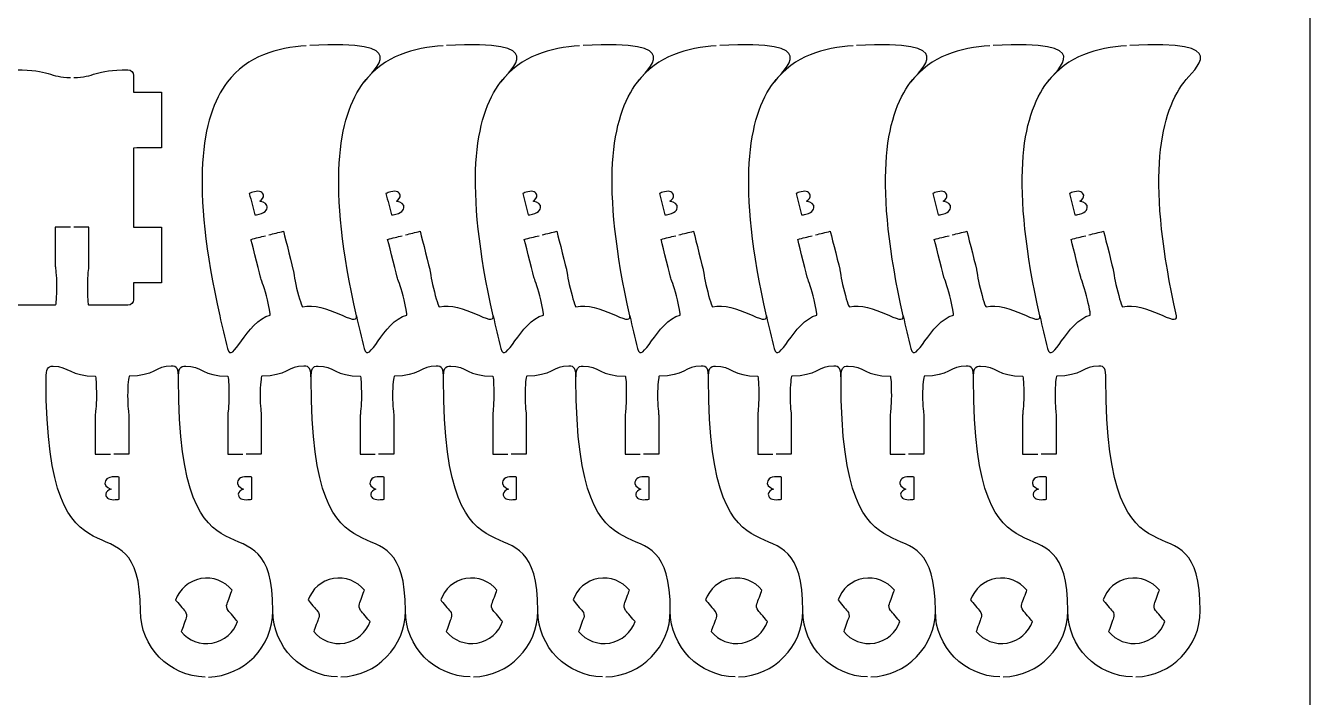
# Model space of a CAD drawing. Extents: x 0 to 300, y 0 to 300.
# Drawn here: x 184.9 to 300, y 71.5 to 131.7 of the extents above; entities that cross this region are included whole.
import ezdxf

# ---------------------------------------------------------------- set-up
doc = ezdxf.new("R2010")
doc.units = 0
doc.header["$MEASUREMENT"] = 0
doc.layers.add('DEFAULT', color=7, linetype='CONTINUOUS')

msp = doc.modelspace()

# ---------------------------------------------------------------- linework, layer by layer
at = {"layer": 'DEFAULT', "color": 1}
msp.add_lwpolyline([(300, 5.25), (300, 294.95)], dxfattribs=at)
for points, knots in [([(206.71, 112.97), (207.14, 113.08), (207.58, 113.19), (208.02, 113.3), (208.02, 113.3), (208.66, 110.76), (208.87, 109.91), (208.92, 109.74), (208.97, 109.12), (209.2, 108.19), (209.44, 107.26), (209.67, 106.52), (209.73, 106.52), (211.77, 107.04), (214.73, 104.57), (214.55, 105.7), (211.93, 117.45), (212.85, 123.53), (215.23, 126.66), (216.12, 127.91), (219.85, 130.51), (210.37, 129.94)], [0, 0, 0, 0, 3.83014, 3.83014, 3.83014, 4.83014, 4.83014, 4.83014, 5.83014, 5.83014, 5.83014, 6.83014, 6.83014, 6.83014, 7.83014, 7.83014, 7.83014, 8.83014, 8.83014, 8.83014, 9.83014, 9.83014, 9.83014, 9.83014]), ([(218.95, 112.97), (219.39, 113.08), (219.82, 113.19), (220.26, 113.3), (220.26, 113.3), (220.91, 110.76), (221.12, 109.91), (221.16, 109.74), (221.21, 109.12), (221.45, 108.19), (221.68, 107.26), (221.92, 106.52), (221.98, 106.52), (224.01, 107.04), (226.97, 104.57), (226.8, 105.7), (224.18, 117.45), (225.1, 123.53), (227.47, 126.66), (228.36, 127.91), (232.1, 130.51), (222.61, 129.94)], [0, 0, 0, 0, 3.83014, 3.83014, 3.83014, 4.83014, 4.83014, 4.83014, 5.83014, 5.83014, 5.83014, 6.83014, 6.83014, 6.83014, 7.83014, 7.83014, 7.83014, 8.83014, 8.83014, 8.83014, 9.83014, 9.83014, 9.83014, 9.83014]), ([(231.19, 112.97), (231.63, 113.08), (232.07, 113.19), (232.5, 113.3), (232.5, 113.3), (233.15, 110.76), (233.36, 109.91), (233.4, 109.74), (233.45, 109.12), (233.69, 108.19), (233.93, 107.26), (234.16, 106.52), (234.22, 106.52), (236.26, 107.04), (239.21, 104.57), (239.04, 105.7), (236.42, 117.45), (237.34, 123.53), (239.72, 126.66), (240.61, 127.91), (244.34, 130.51), (234.85, 129.94)], [0, 0, 0, 0, 3.83014, 3.83014, 3.83014, 4.83014, 4.83014, 4.83014, 5.83014, 5.83014, 5.83014, 6.83014, 6.83014, 6.83014, 7.83014, 7.83014, 7.83014, 8.83014, 8.83014, 8.83014, 9.83014, 9.83014, 9.83014, 9.83014]), ([(243.44, 112.97), (243.88, 113.08), (244.31, 113.19), (244.75, 113.3), (244.75, 113.3), (245.39, 110.76), (245.6, 109.91), (245.65, 109.74), (245.7, 109.12), (245.93, 108.19), (246.17, 107.26), (246.4, 106.52), (246.46, 106.52), (248.5, 107.04), (251.46, 104.57), (251.28, 105.7), (248.66, 117.45), (249.58, 123.53), (251.96, 126.66), (252.85, 127.91), (256.58, 130.51), (247.1, 129.94)], [0, 0, 0, 0, 3.83014, 3.83014, 3.83014, 4.83014, 4.83014, 4.83014, 5.83014, 5.83014, 5.83014, 6.83014, 6.83014, 6.83014, 7.83014, 7.83014, 7.83014, 8.83014, 8.83014, 8.83014, 9.83014, 9.83014, 9.83014, 9.83014]), ([(255.68, 112.97), (256.12, 113.08), (256.56, 113.19), (256.99, 113.3), (256.99, 113.3), (257.64, 110.76), (257.85, 109.91), (257.89, 109.74), (257.94, 109.12), (258.18, 108.19), (258.41, 107.26), (258.65, 106.52), (258.71, 106.52), (260.74, 107.04), (263.7, 104.57), (263.53, 105.7), (260.91, 117.45), (261.83, 123.53), (264.2, 126.66), (265.09, 127.91), (268.83, 130.51), (259.34, 129.94)], [0, 0, 0, 0, 3.83014, 3.83014, 3.83014, 4.83014, 4.83014, 4.83014, 5.83014, 5.83014, 5.83014, 6.83014, 6.83014, 6.83014, 7.83014, 7.83014, 7.83014, 8.83014, 8.83014, 8.83014, 9.83014, 9.83014, 9.83014, 9.83014]), ([(267.93, 112.97), (268.36, 113.08), (268.8, 113.19), (269.24, 113.3), (269.24, 113.3), (269.88, 110.76), (270.09, 109.91), (270.13, 109.74), (270.19, 109.12), (270.42, 108.19), (270.66, 107.26), (270.89, 106.52), (270.95, 106.52), (272.99, 107.04), (275.94, 104.57), (275.77, 105.7), (273.15, 117.45), (274.07, 123.53), (276.45, 126.66), (277.34, 127.91), (281.07, 130.51), (271.58, 129.94)], [0, 0, 0, 0, 3.83014, 3.83014, 3.83014, 4.83014, 4.83014, 4.83014, 5.83014, 5.83014, 5.83014, 6.83014, 6.83014, 6.83014, 7.83014, 7.83014, 7.83014, 8.83014, 8.83014, 8.83014, 9.83014, 9.83014, 9.83014, 9.83014]), ([(280.17, 112.97), (280.61, 113.08), (281.04, 113.19), (281.48, 113.3), (281.48, 113.3), (282.12, 110.76), (282.33, 109.91), (282.38, 109.74), (282.43, 109.12), (282.66, 108.19), (282.9, 107.26), (283.13, 106.52), (283.19, 106.52), (285.23, 107.04), (288.19, 104.57), (288.01, 105.7), (285.4, 117.45), (286.32, 123.53), (288.69, 126.66), (289.58, 127.91), (293.32, 130.51), (283.83, 129.94)], [0, 0, 0, 0, 3.83014, 3.83014, 3.83014, 4.83014, 4.83014, 4.83014, 5.83014, 5.83014, 5.83014, 6.83014, 6.83014, 6.83014, 7.83014, 7.83014, 7.83014, 8.83014, 8.83014, 8.83014, 9.83014, 9.83014, 9.83014, 9.83014]), ([(210.06, 129.92), (207.47, 129.74), (204.8, 129.06), (202.98, 126.66), (200.6, 123.53), (199.69, 117.45), (202.31, 105.7), (202.52, 104.76), (202.75, 103.79), (203, 102.78), (203.41, 101.17), (204.68, 105.24), (206.82, 105.78), (206.87, 105.79), (206.73, 106.57), (206.49, 107.5), (206.25, 108.44), (206.01, 109), (205.96, 109.17), (205.75, 110.02), (205.11, 112.57), (205.11, 112.57), (205.54, 112.68), (205.98, 112.79), (206.42, 112.9)], [0, 0, 0, 0, 1, 1, 1, 2, 2, 2, 3, 3, 3, 4, 4, 4, 5, 5, 5, 6, 6, 6, 7, 7, 7, 10.839835, 10.839835, 10.839835, 10.839835]), ([(188.94, 113.66), (188.49, 113.66), (188.03, 113.66), (187.58, 113.66), (187.58, 112.49), (187.58, 111.33), (187.58, 110.16), (187.58, 109.99), (187.69, 109.38), (187.69, 108.41), (187.69, 107.44), (187.64, 106.66), (187.58, 106.66), (186.42, 106.66), (185.25, 106.66), (184.09, 106.66), (183.81, 106.66), (183.59, 106.88), (183.59, 107.16), (183.59, 107.66), (183.59, 108.16), (183.59, 108.66), (182.75, 108.66), (181.92, 108.66), (181.09, 108.66), (181.09, 110.33), (181.09, 111.99), (181.09, 113.66), (181.92, 113.66), (182.76, 113.66), (183.59, 113.66), (183.59, 116.03), (183.59, 118.4), (183.58, 120.77), (182.75, 120.77), (181.92, 120.77), (181.09, 120.76), (181.09, 122.43), (181.09, 124.1), (181.09, 125.77), (181.92, 125.77), (182.75, 125.77), (183.58, 125.77), (183.58, 126.27), (183.58, 126.77), (183.58, 127.27), (183.58, 127.54), (183.81, 127.77), (184.08, 127.77), (187.05, 127.77), (187.11, 127.1), (188.94, 127.07)], [0, 0, 0, 0, 3.83, 3.83, 3.83, 13.76, 13.76, 13.76, 14.76, 14.76, 14.76, 15.76, 15.76, 15.76, 25.67, 25.67, 25.67, 26.67, 26.67, 26.67, 30.92, 30.92, 30.92, 38.01, 38.01, 38.01, 52.18, 52.18, 52.18, 59.280007, 59.280007, 59.280007, 79.420017, 79.420017, 79.420017, 86.500024, 86.500024, 86.500024, 100.680024, 100.680024, 100.680024, 107.760024, 107.760024, 107.760024, 112.010024, 112.010024, 112.010024, 113.010024, 113.010024, 113.010024, 114.010024, 114.010024, 114.010024, 114.010024]), ([(189.24, 127.07), (191.06, 127.1), (191.12, 127.77), (194.08, 127.77), (194.36, 127.77), (194.58, 127.54), (194.58, 127.27), (194.58, 126.77), (194.58, 126.27), (194.58, 125.77), (195.42, 125.77), (196.25, 125.77), (197.08, 125.77), (197.08, 124.1), (197.08, 122.43), (197.08, 120.77), (196.25, 120.77), (195.41, 120.77), (194.58, 120.76), (194.58, 118.4), (194.58, 116.03), (194.59, 113.66), (195.42, 113.66), (196.25, 113.66), (197.08, 113.66), (197.08, 111.99), (197.08, 110.33), (197.08, 108.66), (196.25, 108.66), (195.42, 108.66), (194.59, 108.66), (194.59, 108.16), (194.59, 107.66), (194.59, 107.16), (194.59, 106.88), (194.36, 106.66), (194.09, 106.66), (192.92, 106.66), (191.75, 106.66), (190.59, 106.66), (190.53, 106.66), (190.48, 107.44), (190.48, 108.41), (190.48, 109.38), (190.59, 109.99), (190.59, 110.16), (190.59, 111.33), (190.59, 112.49), (190.59, 113.66), (190.14, 113.66), (189.69, 113.66), (189.24, 113.66)], [0, 0, 0, 0, 1, 1, 1, 2, 2, 2, 6.25, 6.25, 6.25, 13.34, 13.34, 13.34, 27.51, 27.51, 27.51, 34.610007, 34.610007, 34.610007, 54.750017, 54.750017, 54.750017, 61.830024, 61.830024, 61.830024, 76.010024, 76.010024, 76.010024, 83.090024, 83.090024, 83.090024, 87.340024, 87.340024, 87.340024, 88.340024, 88.340024, 88.340024, 98.260024, 98.260024, 98.260024, 99.260024, 99.260024, 99.260024, 100.260024, 100.260024, 100.260024, 110.190024, 110.190024, 110.190024, 114.020024, 114.020024, 114.020024, 114.020024]), ([(214.55, 105.7), (214.76, 104.76), (214.99, 103.79), (215.25, 102.78), (215.66, 101.17), (216.92, 105.24), (219.06, 105.78), (219.12, 105.79), (218.97, 106.57), (218.74, 107.5), (218.5, 108.44), (218.25, 109), (218.21, 109.17), (218, 110.02), (217.35, 112.57), (217.35, 112.57), (217.79, 112.68), (218.23, 112.79), (218.66, 112.9)], [0, 0, 0, 0, 1, 1, 1, 2, 2, 2, 3, 3, 3, 4, 4, 4, 5, 5, 5, 8.839835, 8.839835, 8.839835, 8.839835]), ([(226.8, 105.7), (227.01, 104.76), (227.24, 103.79), (227.49, 102.78), (227.9, 101.17), (229.17, 105.24), (231.31, 105.78), (231.36, 105.79), (231.21, 106.57), (230.98, 107.5), (230.74, 108.44), (230.5, 109), (230.45, 109.17), (230.24, 110.02), (229.59, 112.57), (229.59, 112.57), (230.03, 112.68), (230.47, 112.79), (230.91, 112.9)], [0, 0, 0, 0, 1, 1, 1, 2, 2, 2, 3, 3, 3, 4, 4, 4, 5, 5, 5, 8.839835, 8.839835, 8.839835, 8.839835]), ([(239.04, 105.7), (239.25, 104.76), (239.48, 103.79), (239.73, 102.78), (240.15, 101.17), (241.41, 105.24), (243.55, 105.78), (243.6, 105.79), (243.46, 106.57), (243.22, 107.5), (242.98, 108.44), (242.74, 109), (242.69, 109.17), (242.48, 110.02), (241.84, 112.57), (241.84, 112.57), (242.27, 112.68), (242.71, 112.79), (243.15, 112.9)], [0, 0, 0, 0, 1, 1, 1, 2, 2, 2, 3, 3, 3, 4, 4, 4, 5, 5, 5, 8.839835, 8.839835, 8.839835, 8.839835]), ([(251.28, 105.7), (251.49, 104.76), (251.72, 103.79), (251.98, 102.78), (252.39, 101.17), (253.65, 105.24), (255.8, 105.78), (255.85, 105.79), (255.7, 106.57), (255.47, 107.5), (255.23, 108.44), (254.98, 109), (254.94, 109.17), (254.73, 110.02), (254.08, 112.57), (254.08, 112.57), (254.52, 112.68), (254.96, 112.79), (255.39, 112.9)], [0, 0, 0, 0, 1, 1, 1, 2, 2, 2, 3, 3, 3, 4, 4, 4, 5, 5, 5, 8.839835, 8.839835, 8.839835, 8.839835]), ([(263.53, 105.7), (263.74, 104.76), (263.97, 103.79), (264.22, 102.78), (264.63, 101.17), (265.9, 105.24), (268.04, 105.78), (268.09, 105.79), (267.94, 106.57), (267.71, 107.5), (267.47, 108.44), (267.23, 109), (267.18, 109.17), (266.97, 110.02), (266.32, 112.57), (266.32, 112.57), (266.76, 112.68), (267.2, 112.79), (267.64, 112.9)], [0, 0, 0, 0, 1, 1, 1, 2, 2, 2, 3, 3, 3, 4, 4, 4, 5, 5, 5, 8.839835, 8.839835, 8.839835, 8.839835]), ([(275.77, 105.7), (275.98, 104.76), (276.21, 103.79), (276.46, 102.78), (276.88, 101.17), (278.14, 105.24), (280.28, 105.78), (280.34, 105.79), (280.19, 106.57), (279.95, 107.5), (279.71, 108.44), (279.47, 109), (279.43, 109.17), (279.22, 110.02), (278.57, 112.57), (278.57, 112.57), (279.01, 112.68), (279.44, 112.79), (279.88, 112.9)], [0, 0, 0, 0, 1, 1, 1, 2, 2, 2, 3, 3, 3, 4, 4, 4, 5, 5, 5, 8.839835, 8.839835, 8.839835, 8.839835]), ([(201, 73.33), (197.79, 73.4), (195.2, 76.04), (195.2, 79.27), (195.2, 90.69), (186.75, 78.79), (186.75, 100.06), (186.75, 100.98), (186.88, 101.2), (187.39, 101.2), (188.79, 101.2), (188.95, 100.3), (191.16, 100.3), (191.22, 100.3), (191.26, 99.52), (191.26, 98.55), (191.26, 97.58), (191.16, 96.97), (191.16, 96.8), (191.16, 95.63), (191.16, 94.47), (191.16, 93.3), (191.61, 93.3), (192.06, 93.3), (192.51, 93.3)], [0, 0, 0, 0, 1, 1, 1, 2, 2, 2, 3, 3, 3, 4, 4, 4, 5, 5, 5, 6, 6, 6, 15.92, 15.92, 15.92, 19.74, 19.74, 19.74, 19.74]), ([(201.3, 73.33), (204.49, 73.42), (207.07, 76.04), (207.07, 79.27), (207.07, 90.69), (198.62, 78.79), (198.62, 100.06), (198.62, 100.98), (198.5, 101.21), (197.97, 101.21), (196.58, 101.21), (196.42, 100.3), (194.21, 100.3), (194.15, 100.29), (194.06, 99.51), (194.06, 98.55), (194.06, 97.58), (194.16, 96.97), (194.16, 96.8), (194.16, 95.92), (194.16, 93.3), (194.16, 93.3), (193.71, 93.3), (193.26, 93.3), (192.81, 93.3)], [0, 0, 0, 0, 1.02, 1.02, 1.02, 2.02, 2.02, 2.02, 3.02, 3.02, 3.02, 4.02, 4.02, 4.02, 5.02, 5.02, 5.02, 6.02, 6.02, 6.02, 7.02, 7.02, 7.02, 10.86, 10.86, 10.86, 10.86]), ([(198.62, 100.06), (198.62, 100.98), (198.74, 101.21), (199.26, 101.21), (200.66, 101.21), (200.82, 100.3), (203.03, 100.3), (203.08, 100.3), (203.13, 99.52), (203.13, 98.56), (203.13, 97.58), (203.03, 96.98), (203.03, 96.8), (203.03, 95.64), (203.03, 94.47), (203.03, 93.3), (203.48, 93.3), (203.93, 93.3), (204.38, 93.3)], [0, 0, 0, 0, 1, 1, 1, 2, 2, 2, 3, 3, 3, 4, 4, 4, 13.92, 13.92, 13.92, 17.74, 17.74, 17.74, 17.74]), ([(213.17, 73.34), (216.36, 73.42), (218.94, 76.05), (218.94, 79.27), (218.93, 90.7), (210.49, 78.79), (210.49, 100.06), (210.49, 100.99), (210.36, 101.21), (209.84, 101.21), (208.45, 101.21), (208.29, 100.3), (206.08, 100.3), (206.02, 100.29), (205.93, 99.51), (205.93, 98.56), (205.93, 97.59), (206.03, 96.98), (206.03, 96.8), (206.03, 95.93), (206.03, 93.3), (206.03, 93.3), (205.58, 93.3), (205.13, 93.3), (204.68, 93.3)], [0, 0, 0, 0, 1.02, 1.02, 1.02, 2.02, 2.02, 2.02, 3.02, 3.02, 3.02, 4.02, 4.02, 4.02, 5.02, 5.02, 5.02, 6.02, 6.02, 6.02, 7.02, 7.02, 7.02, 10.86, 10.86, 10.86, 10.86]), ([(210.49, 100.06), (210.49, 100.98), (210.61, 101.21), (211.13, 101.21), (212.52, 101.21), (212.69, 100.3), (214.9, 100.3), (214.95, 100.3), (215, 99.52), (215, 98.56), (215, 97.58), (214.9, 96.98), (214.9, 96.8), (214.9, 95.64), (214.9, 94.47), (214.9, 93.3), (215.35, 93.3), (215.8, 93.3), (216.24, 93.3)], [0, 0, 0, 0, 1, 1, 1, 2, 2, 2, 3, 3, 3, 4, 4, 4, 13.92, 13.92, 13.92, 17.74, 17.74, 17.74, 17.74]), ([(225.03, 73.34), (228.23, 73.42), (230.8, 76.05), (230.8, 79.27), (230.8, 90.7), (222.35, 78.79), (222.35, 100.06), (222.35, 100.99), (222.23, 101.21), (221.71, 101.21), (220.32, 101.21), (220.15, 100.3), (217.95, 100.3), (217.89, 100.29), (217.8, 99.51), (217.79, 98.56), (217.8, 97.59), (217.9, 96.98), (217.9, 96.8), (217.9, 95.93), (217.9, 93.3), (217.9, 93.3), (217.45, 93.3), (217, 93.3), (216.54, 93.3)], [0, 0, 0, 0, 1.02, 1.02, 1.02, 2.02, 2.02, 2.02, 3.02, 3.02, 3.02, 4.02, 4.02, 4.02, 5.02, 5.02, 5.02, 6.02, 6.02, 6.02, 7.02, 7.02, 7.02, 10.86, 10.86, 10.86, 10.86]), ([(222.35, 100.06), (222.35, 100.98), (222.48, 101.21), (223, 101.21), (224.39, 101.21), (224.55, 100.3), (226.76, 100.3), (226.82, 100.3), (226.86, 99.52), (226.86, 98.56), (226.86, 97.58), (226.76, 96.98), (226.76, 96.8), (226.76, 95.64), (226.76, 94.47), (226.76, 93.3), (227.21, 93.3), (227.66, 93.3), (228.11, 93.3)], [0, 0, 0, 0, 1, 1, 1, 2, 2, 2, 3, 3, 3, 4, 4, 4, 13.92, 13.92, 13.92, 17.74, 17.74, 17.74, 17.74]), ([(236.9, 73.34), (240.1, 73.42), (242.67, 76.05), (242.67, 79.27), (242.67, 90.7), (234.22, 78.79), (234.22, 100.06), (234.22, 100.99), (234.1, 101.21), (233.58, 101.21), (232.18, 101.21), (232.02, 100.3), (229.81, 100.3), (229.75, 100.29), (229.66, 99.51), (229.66, 98.56), (229.66, 97.59), (229.76, 96.98), (229.76, 96.8), (229.76, 95.93), (229.77, 93.3), (229.77, 93.3), (229.32, 93.3), (228.86, 93.3), (228.41, 93.3)], [0, 0, 0, 0, 1.02, 1.02, 1.02, 2.02, 2.02, 2.02, 3.02, 3.02, 3.02, 4.02, 4.02, 4.02, 5.02, 5.02, 5.02, 6.02, 6.02, 6.02, 7.02, 7.02, 7.02, 10.86, 10.86, 10.86, 10.86]), ([(234.22, 100.06), (234.22, 100.98), (234.35, 101.21), (234.86, 101.21), (236.26, 101.21), (236.42, 100.3), (238.63, 100.3), (238.69, 100.3), (238.73, 99.52), (238.73, 98.56), (238.73, 97.58), (238.63, 96.98), (238.63, 96.8), (238.63, 95.64), (238.63, 94.47), (238.63, 93.3), (239.08, 93.3), (239.53, 93.3), (239.98, 93.3)], [0, 0, 0, 0, 1, 1, 1, 2, 2, 2, 3, 3, 3, 4, 4, 4, 13.92, 13.92, 13.92, 17.74, 17.74, 17.74, 17.74]), ([(248.77, 73.34), (251.96, 73.42), (254.54, 76.05), (254.54, 79.27), (254.54, 90.7), (246.09, 78.79), (246.09, 100.06), (246.09, 100.99), (245.97, 101.21), (245.44, 101.21), (244.05, 101.21), (243.89, 100.3), (241.68, 100.3), (241.62, 100.29), (241.53, 99.51), (241.53, 98.56), (241.53, 97.59), (241.63, 96.98), (241.63, 96.8), (241.63, 95.93), (241.63, 93.3), (241.63, 93.3), (241.18, 93.3), (240.73, 93.3), (240.28, 93.3)], [0, 0, 0, 0, 1.02, 1.02, 1.02, 2.02, 2.02, 2.02, 3.02, 3.02, 3.02, 4.02, 4.02, 4.02, 5.02, 5.02, 5.02, 6.02, 6.02, 6.02, 7.02, 7.02, 7.02, 10.86, 10.86, 10.86, 10.86]), ([(246.09, 100.06), (246.09, 100.98), (246.21, 101.21), (246.73, 101.21), (248.13, 101.21), (248.29, 100.3), (250.5, 100.3), (250.55, 100.3), (250.6, 99.52), (250.6, 98.56), (250.6, 97.58), (250.5, 96.98), (250.5, 96.8), (250.5, 95.64), (250.5, 94.47), (250.5, 93.3), (250.95, 93.3), (251.4, 93.3), (251.85, 93.3)], [0, 0, 0, 0, 1, 1, 1, 2, 2, 2, 3, 3, 3, 4, 4, 4, 13.92, 13.92, 13.92, 17.74, 17.74, 17.74, 17.74]), ([(260.63, 73.34), (263.83, 73.42), (266.41, 76.05), (266.41, 79.27), (266.4, 90.7), (257.96, 78.79), (257.96, 100.06), (257.96, 100.99), (257.83, 101.21), (257.31, 101.21), (255.92, 101.21), (255.76, 100.3), (253.55, 100.3), (253.49, 100.29), (253.4, 99.51), (253.4, 98.56), (253.4, 97.59), (253.5, 96.98), (253.5, 96.8), (253.5, 95.93), (253.5, 93.3), (253.5, 93.3), (253.05, 93.3), (252.6, 93.3), (252.15, 93.3)], [0, 0, 0, 0, 1.02, 1.02, 1.02, 2.02, 2.02, 2.02, 3.02, 3.02, 3.02, 4.02, 4.02, 4.02, 5.02, 5.02, 5.02, 6.02, 6.02, 6.02, 7.02, 7.02, 7.02, 10.86, 10.86, 10.86, 10.86]), ([(257.96, 100.06), (257.96, 100.98), (258.08, 101.21), (258.6, 101.21), (259.99, 101.21), (260.16, 100.3), (262.37, 100.3), (262.42, 100.3), (262.47, 99.52), (262.47, 98.56), (262.47, 97.58), (262.37, 96.98), (262.37, 96.8), (262.37, 95.64), (262.37, 94.47), (262.37, 93.3), (262.82, 93.3), (263.27, 93.3), (263.71, 93.3)], [0, 0, 0, 0, 1, 1, 1, 2, 2, 2, 3, 3, 3, 4, 4, 4, 13.92, 13.92, 13.92, 17.74, 17.74, 17.74, 17.74]), ([(272.5, 73.34), (275.7, 73.42), (278.27, 76.05), (278.27, 79.27), (278.27, 90.7), (269.82, 78.79), (269.82, 100.06), (269.82, 100.99), (269.7, 101.21), (269.18, 101.21), (267.79, 101.21), (267.62, 100.3), (265.42, 100.3), (265.36, 100.29), (265.27, 99.51), (265.26, 98.56), (265.27, 97.59), (265.37, 96.98), (265.37, 96.8), (265.37, 95.93), (265.37, 93.3), (265.37, 93.3), (264.92, 93.3), (264.47, 93.3), (264.01, 93.3)], [0, 0, 0, 0, 1.02, 1.02, 1.02, 2.02, 2.02, 2.02, 3.02, 3.02, 3.02, 4.02, 4.02, 4.02, 5.02, 5.02, 5.02, 6.02, 6.02, 6.02, 7.02, 7.02, 7.02, 10.86, 10.86, 10.86, 10.86]), ([(269.82, 100.06), (269.82, 100.98), (269.95, 101.21), (270.47, 101.21), (271.86, 101.21), (272.02, 100.3), (274.23, 100.3), (274.29, 100.3), (274.33, 99.52), (274.33, 98.56), (274.33, 97.58), (274.23, 96.98), (274.23, 96.8), (274.23, 95.64), (274.23, 94.47), (274.23, 93.3), (274.68, 93.3), (275.13, 93.3), (275.58, 93.3)], [0, 0, 0, 0, 1, 1, 1, 2, 2, 2, 3, 3, 3, 4, 4, 4, 13.92, 13.92, 13.92, 17.74, 17.74, 17.74, 17.74]), ([(284.37, 73.34), (287.57, 73.42), (290.14, 76.05), (290.14, 79.27), (290.14, 90.7), (281.69, 78.79), (281.69, 100.06), (281.69, 100.99), (281.57, 101.21), (281.05, 101.21), (279.65, 101.21), (279.49, 100.3), (277.28, 100.3), (277.22, 100.29), (277.13, 99.51), (277.13, 98.56), (277.13, 97.59), (277.23, 96.98), (277.23, 96.8), (277.23, 95.93), (277.24, 93.3), (277.24, 93.3), (276.79, 93.3), (276.33, 93.3), (275.88, 93.3)], [0, 0, 0, 0, 1.02, 1.02, 1.02, 2.02, 2.02, 2.02, 3.02, 3.02, 3.02, 4.02, 4.02, 4.02, 5.02, 5.02, 5.02, 6.02, 6.02, 6.02, 7.02, 7.02, 7.02, 10.86, 10.86, 10.86, 10.86]), ([(203.41, 81.12), (203.3, 80.84), (203.05, 80.14), (202.96, 79.9), (202.88, 79.69), (202.93, 79.46), (203.06, 79.3), (203.23, 79.1), (203.72, 78.52), (203.9, 78.3), (203.57, 77.33), (202.73, 76.57), (201.64, 76.38), (200.56, 76.18), (199.51, 76.61), (198.86, 77.4), (198.96, 77.67), (199.22, 78.39), (199.31, 78.63), (199.38, 78.84), (199.34, 79.07), (199.2, 79.23), (199.04, 79.43), (198.55, 80.01), (198.36, 80.23), (198.7, 81.2), (199.54, 81.96), (200.62, 82.15), (201.71, 82.35), (202.76, 81.92), (203.41, 81.12)], [1, 1, 1, 1, 2, 2, 2, 3, 3, 3, 4, 4, 4, 5, 5, 5, 6, 6, 6, 7, 7, 7, 8, 8, 8, 9, 9, 9, 10, 10, 10, 11, 11, 11, 11]), ([(215.27, 81.12), (215.17, 80.84), (214.91, 80.14), (214.82, 79.9), (214.75, 79.69), (214.79, 79.47), (214.93, 79.3), (215.1, 79.11), (215.58, 78.52), (215.77, 78.3), (215.44, 77.33), (214.6, 76.57), (213.51, 76.38), (212.43, 76.19), (211.38, 76.62), (210.73, 77.41), (210.83, 77.68), (211.09, 78.4), (211.18, 78.64), (211.25, 78.84), (211.21, 79.07), (211.07, 79.24), (210.91, 79.43), (210.42, 80.01), (210.23, 80.24), (210.57, 81.21), (211.41, 81.97), (212.49, 82.16), (213.57, 82.35), (214.62, 81.92), (215.27, 81.12)], [1, 1, 1, 1, 2, 2, 2, 3, 3, 3, 4, 4, 4, 5, 5, 5, 6, 6, 6, 7, 7, 7, 8, 8, 8, 9, 9, 9, 10, 10, 10, 11, 11, 11, 11]), ([(227.14, 81.12), (227.04, 80.84), (226.78, 80.14), (226.69, 79.9), (226.62, 79.69), (226.66, 79.47), (226.8, 79.3), (226.96, 79.11), (227.45, 78.52), (227.64, 78.3), (227.3, 77.33), (226.46, 76.57), (225.38, 76.38), (224.3, 76.19), (223.25, 76.62), (222.6, 77.41), (222.7, 77.68), (222.95, 78.4), (223.04, 78.64), (223.12, 78.84), (223.08, 79.07), (222.94, 79.24), (222.77, 79.43), (222.29, 80.01), (222.1, 80.24), (222.44, 81.21), (223.28, 81.97), (224.36, 82.16), (225.44, 82.35), (226.49, 81.92), (227.14, 81.12)], [1, 1, 1, 1, 2, 2, 2, 3, 3, 3, 4, 4, 4, 5, 5, 5, 6, 6, 6, 7, 7, 7, 8, 8, 8, 9, 9, 9, 10, 10, 10, 11, 11, 11, 11]), ([(239.01, 81.12), (238.91, 80.84), (238.65, 80.14), (238.56, 79.9), (238.49, 79.69), (238.53, 79.47), (238.67, 79.3), (238.83, 79.11), (239.32, 78.52), (239.51, 78.3), (239.17, 77.33), (238.33, 76.57), (237.24, 76.38), (236.16, 76.19), (235.11, 76.62), (234.46, 77.41), (234.56, 77.68), (234.82, 78.4), (234.91, 78.64), (234.98, 78.84), (234.94, 79.07), (234.81, 79.24), (234.64, 79.43), (234.15, 80.01), (233.96, 80.24), (234.31, 81.21), (235.14, 81.97), (236.22, 82.16), (237.31, 82.35), (238.36, 81.92), (239.01, 81.12)], [1, 1, 1, 1, 2, 2, 2, 3, 3, 3, 4, 4, 4, 5, 5, 5, 6, 6, 6, 7, 7, 7, 8, 8, 8, 9, 9, 9, 10, 10, 10, 11, 11, 11, 11]), ([(250.88, 81.12), (250.77, 80.84), (250.52, 80.14), (250.43, 79.9), (250.35, 79.69), (250.4, 79.47), (250.53, 79.3), (250.7, 79.11), (251.19, 78.52), (251.37, 78.3), (251.04, 77.33), (250.2, 76.57), (249.11, 76.38), (248.03, 76.19), (246.98, 76.62), (246.33, 77.41), (246.43, 77.68), (246.69, 78.4), (246.78, 78.64), (246.85, 78.84), (246.81, 79.07), (246.67, 79.24), (246.51, 79.43), (246.02, 80.01), (245.83, 80.24), (246.17, 81.21), (247.01, 81.97), (248.09, 82.16), (249.17, 82.35), (250.23, 81.92), (250.88, 81.12)], [1, 1, 1, 1, 2, 2, 2, 3, 3, 3, 4, 4, 4, 5, 5, 5, 6, 6, 6, 7, 7, 7, 8, 8, 8, 9, 9, 9, 10, 10, 10, 11, 11, 11, 11]), ([(262.74, 81.12), (262.64, 80.84), (262.38, 80.14), (262.29, 79.9), (262.22, 79.69), (262.26, 79.47), (262.4, 79.3), (262.57, 79.11), (263.05, 78.52), (263.24, 78.3), (262.91, 77.33), (262.07, 76.57), (260.98, 76.38), (259.9, 76.19), (258.85, 76.62), (258.2, 77.41), (258.3, 77.68), (258.56, 78.4), (258.65, 78.64), (258.72, 78.84), (258.68, 79.07), (258.54, 79.24), (258.38, 79.43), (257.89, 80.01), (257.7, 80.24), (258.04, 81.21), (258.88, 81.97), (259.96, 82.16), (261.04, 82.35), (262.09, 81.92), (262.74, 81.12)], [1, 1, 1, 1, 2, 2, 2, 3, 3, 3, 4, 4, 4, 5, 5, 5, 6, 6, 6, 7, 7, 7, 8, 8, 8, 9, 9, 9, 10, 10, 10, 11, 11, 11, 11]), ([(274.61, 81.12), (274.51, 80.84), (274.25, 80.14), (274.16, 79.9), (274.09, 79.69), (274.13, 79.47), (274.27, 79.3), (274.43, 79.11), (274.92, 78.52), (275.11, 78.3), (274.77, 77.33), (273.93, 76.57), (272.85, 76.38), (271.77, 76.19), (270.72, 76.62), (270.07, 77.41), (270.17, 77.68), (270.42, 78.4), (270.51, 78.64), (270.59, 78.84), (270.55, 79.07), (270.41, 79.24), (270.24, 79.43), (269.76, 80.01), (269.57, 80.24), (269.91, 81.21), (270.75, 81.97), (271.83, 82.16), (272.91, 82.35), (273.96, 81.92), (274.61, 81.12)], [1, 1, 1, 1, 2, 2, 2, 3, 3, 3, 4, 4, 4, 5, 5, 5, 6, 6, 6, 7, 7, 7, 8, 8, 8, 9, 9, 9, 10, 10, 10, 11, 11, 11, 11]), ([(286.48, 81.12), (286.38, 80.84), (286.12, 80.14), (286.03, 79.9), (285.96, 79.69), (286, 79.47), (286.14, 79.3), (286.3, 79.11), (286.79, 78.52), (286.98, 78.3), (286.64, 77.33), (285.8, 76.57), (284.71, 76.38), (283.63, 76.19), (282.58, 76.62), (281.93, 77.41), (282.03, 77.68), (282.29, 78.4), (282.38, 78.64), (282.45, 78.84), (282.41, 79.07), (282.28, 79.24), (282.11, 79.43), (281.62, 80.01), (281.43, 80.24), (281.78, 81.21), (282.61, 81.97), (283.69, 82.16), (284.78, 82.35), (285.83, 81.92), (286.48, 81.12)], [1, 1, 1, 1, 2, 2, 2, 3, 3, 3, 4, 4, 4, 5, 5, 5, 6, 6, 6, 7, 7, 7, 8, 8, 8, 9, 9, 9, 10, 10, 10, 11, 11, 11, 11]), ([(212.87, 73.34), (209.66, 73.41), (207.07, 76.04), (207.07, 79.26), (207.07, 79.26), (207.07, 79.27), (207.07, 79.27)], [0, 0, 0, 0, 1, 1, 1, 1.02, 1.02, 1.02, 1.02]), ([(224.73, 73.34), (221.53, 73.41), (218.94, 76.04), (218.94, 79.26), (218.94, 79.26), (218.94, 79.27), (218.94, 79.27)], [0, 0, 0, 0, 1, 1, 1, 1.02, 1.02, 1.02, 1.02]), ([(236.6, 73.34), (233.4, 73.41), (230.81, 76.04), (230.8, 79.26), (230.8, 79.26), (230.8, 79.27), (230.8, 79.27)], [0, 0, 0, 0, 1, 1, 1, 1.02, 1.02, 1.02, 1.02]), ([(248.47, 73.34), (245.26, 73.41), (242.67, 76.04), (242.67, 79.26), (242.67, 79.26), (242.67, 79.27), (242.67, 79.27)], [0, 0, 0, 0, 1, 1, 1, 1.02, 1.02, 1.02, 1.02]), ([(260.34, 73.34), (257.13, 73.41), (254.54, 76.04), (254.54, 79.26), (254.54, 79.26), (254.54, 79.27), (254.54, 79.27)], [0, 0, 0, 0, 1, 1, 1, 1.02, 1.02, 1.02, 1.02]), ([(272.2, 73.34), (269, 73.41), (266.41, 76.04), (266.41, 79.26), (266.41, 79.26), (266.41, 79.27), (266.41, 79.27)], [0, 0, 0, 0, 1, 1, 1, 1.02, 1.02, 1.02, 1.02]), ([(284.07, 73.34), (280.87, 73.41), (278.28, 76.04), (278.27, 79.26), (278.27, 79.26), (278.27, 79.27), (278.27, 79.27)], [0, 0, 0, 0, 1, 1, 1, 1.02, 1.02, 1.02, 1.02])]:
    msp.add_open_spline(points, degree=3, knots=knots, dxfattribs=at)
for points in [[(222.31, 129.92), (219.71, 129.74), (217.04, 129.06), (215.23, 126.66)], [(234.55, 129.92), (231.95, 129.74), (229.29, 129.06), (227.47, 126.66)], [(246.79, 129.92), (244.2, 129.74), (241.53, 129.06), (239.71, 126.66)], [(259.04, 129.92), (256.44, 129.74), (253.78, 129.06), (251.96, 126.66)], [(271.28, 129.92), (268.68, 129.74), (266.02, 129.06), (264.2, 126.66)], [(283.52, 129.92), (280.93, 129.74), (278.26, 129.06), (276.44, 126.66)]]:
    msp.add_open_spline(points, degree=3, dxfattribs=at)
at = {"layer": 'DEFAULT', "color": 250}
for points, knots in [([(204.96, 116.68), (205.06, 116.73), (205.23, 116.8), (205.41, 116.84), (205.66, 116.9), (205.84, 116.9), (205.98, 116.83), (206.11, 116.78), (206.2, 116.68), (206.23, 116.53), (206.28, 116.34), (206.08, 116.11), (205.89, 115.98), (205.89, 115.98), (206.47, 115.91), (206.54, 115.62), (206.58, 115.45), (206.55, 115.31), (206.47, 115.19), (206.37, 115.03), (206.16, 114.91), (205.84, 114.83), (205.67, 114.79), (205.53, 114.77), (205.45, 114.76), (205.28, 115.4), (205.12, 116.04), (204.96, 116.68)], [5.63436, 5.63436, 5.63436, 5.63436, 6.63436, 6.63436, 6.63436, 7.63436, 7.63436, 7.63436, 8.63436, 8.63436, 8.63436, 9.63436, 9.63436, 9.63436, 10.63436, 10.63436, 10.63436, 11.63436, 11.63436, 11.63436, 12.63436, 12.63436, 12.63436, 13.63436, 13.63436, 13.63436, 19.26872, 19.26872, 19.26872, 19.26872]), ([(217.2, 116.68), (217.31, 116.73), (217.48, 116.8), (217.65, 116.84), (217.91, 116.9), (218.08, 116.9), (218.23, 116.83), (218.35, 116.78), (218.44, 116.68), (218.48, 116.53), (218.53, 116.34), (218.32, 116.11), (218.13, 115.98), (218.13, 115.98), (218.71, 115.91), (218.79, 115.62), (218.83, 115.45), (218.79, 115.31), (218.72, 115.19), (218.61, 115.03), (218.41, 114.91), (218.09, 114.83), (217.91, 114.79), (217.78, 114.77), (217.69, 114.76), (217.53, 115.4), (217.36, 116.04), (217.2, 116.68)], [5.63436, 5.63436, 5.63436, 5.63436, 6.63436, 6.63436, 6.63436, 7.63436, 7.63436, 7.63436, 8.63436, 8.63436, 8.63436, 9.63436, 9.63436, 9.63436, 10.63436, 10.63436, 10.63436, 11.63436, 11.63436, 11.63436, 12.63436, 12.63436, 12.63436, 13.63436, 13.63436, 13.63436, 19.26872, 19.26872, 19.26872, 19.26872]), ([(229.45, 116.68), (229.55, 116.73), (229.72, 116.8), (229.9, 116.84), (230.15, 116.9), (230.32, 116.9), (230.47, 116.83), (230.59, 116.78), (230.68, 116.68), (230.72, 116.53), (230.77, 116.34), (230.56, 116.11), (230.38, 115.98), (230.38, 115.98), (230.96, 115.91), (231.03, 115.62), (231.07, 115.45), (231.04, 115.31), (230.96, 115.19), (230.86, 115.03), (230.65, 114.91), (230.33, 114.83), (230.16, 114.79), (230.02, 114.77), (229.93, 114.76), (229.77, 115.4), (229.61, 116.04), (229.45, 116.68)], [5.63436, 5.63436, 5.63436, 5.63436, 6.63436, 6.63436, 6.63436, 7.63436, 7.63436, 7.63436, 8.63436, 8.63436, 8.63436, 9.63436, 9.63436, 9.63436, 10.63436, 10.63436, 10.63436, 11.63436, 11.63436, 11.63436, 12.63436, 12.63436, 12.63436, 13.63436, 13.63436, 13.63436, 19.26872, 19.26872, 19.26872, 19.26872]), ([(241.69, 116.68), (241.79, 116.73), (241.96, 116.8), (242.14, 116.84), (242.39, 116.9), (242.57, 116.9), (242.72, 116.83), (242.84, 116.78), (242.93, 116.68), (242.97, 116.53), (243.01, 116.34), (242.81, 116.11), (242.62, 115.98), (242.62, 115.98), (243.2, 115.91), (243.27, 115.62), (243.31, 115.45), (243.28, 115.31), (243.21, 115.19), (243.1, 115.03), (242.89, 114.91), (242.57, 114.83), (242.4, 114.79), (242.26, 114.77), (242.18, 114.76), (242.01, 115.4), (241.85, 116.04), (241.69, 116.68)], [5.63436, 5.63436, 5.63436, 5.63436, 6.63436, 6.63436, 6.63436, 7.63436, 7.63436, 7.63436, 8.63436, 8.63436, 8.63436, 9.63436, 9.63436, 9.63436, 10.63436, 10.63436, 10.63436, 11.63436, 11.63436, 11.63436, 12.63436, 12.63436, 12.63436, 13.63436, 13.63436, 13.63436, 19.26872, 19.26872, 19.26872, 19.26872]), ([(253.93, 116.68), (254.04, 116.73), (254.21, 116.8), (254.38, 116.84), (254.64, 116.9), (254.81, 116.9), (254.96, 116.83), (255.08, 116.78), (255.17, 116.68), (255.21, 116.53), (255.26, 116.34), (255.05, 116.11), (254.86, 115.98), (254.86, 115.98), (255.44, 115.91), (255.52, 115.62), (255.56, 115.45), (255.52, 115.31), (255.45, 115.19), (255.34, 115.03), (255.14, 114.91), (254.82, 114.83), (254.64, 114.79), (254.51, 114.77), (254.42, 114.76), (254.26, 115.4), (254.1, 116.04), (253.93, 116.68)], [5.63436, 5.63436, 5.63436, 5.63436, 6.63436, 6.63436, 6.63436, 7.63436, 7.63436, 7.63436, 8.63436, 8.63436, 8.63436, 9.63436, 9.63436, 9.63436, 10.63436, 10.63436, 10.63436, 11.63436, 11.63436, 11.63436, 12.63436, 12.63436, 12.63436, 13.63436, 13.63436, 13.63436, 19.26872, 19.26872, 19.26872, 19.26872]), ([(266.18, 116.68), (266.28, 116.73), (266.45, 116.8), (266.63, 116.84), (266.88, 116.9), (267.06, 116.9), (267.2, 116.83), (267.32, 116.78), (267.41, 116.68), (267.45, 116.53), (267.5, 116.34), (267.29, 116.11), (267.11, 115.98), (267.11, 115.98), (267.69, 115.91), (267.76, 115.62), (267.8, 115.45), (267.77, 115.31), (267.69, 115.19), (267.59, 115.03), (267.38, 114.91), (267.06, 114.83), (266.89, 114.79), (266.75, 114.77), (266.66, 114.76), (266.5, 115.4), (266.34, 116.04), (266.18, 116.68)], [5.63436, 5.63436, 5.63436, 5.63436, 6.63436, 6.63436, 6.63436, 7.63436, 7.63436, 7.63436, 8.63436, 8.63436, 8.63436, 9.63436, 9.63436, 9.63436, 10.63436, 10.63436, 10.63436, 11.63436, 11.63436, 11.63436, 12.63436, 12.63436, 12.63436, 13.63436, 13.63436, 13.63436, 19.26872, 19.26872, 19.26872, 19.26872]), ([(278.42, 116.68), (278.52, 116.73), (278.69, 116.8), (278.87, 116.84), (279.12, 116.9), (279.3, 116.9), (279.45, 116.83), (279.57, 116.78), (279.66, 116.68), (279.7, 116.53), (279.74, 116.34), (279.54, 116.11), (279.35, 115.98), (279.35, 115.98), (279.93, 115.91), (280, 115.62), (280.05, 115.45), (280.01, 115.31), (279.94, 115.19), (279.83, 115.03), (279.62, 114.91), (279.31, 114.83), (279.13, 114.79), (278.99, 114.77), (278.91, 114.76), (278.74, 115.4), (278.58, 116.04), (278.42, 116.68)], [5.63436, 5.63436, 5.63436, 5.63436, 6.63436, 6.63436, 6.63436, 7.63436, 7.63436, 7.63436, 8.63436, 8.63436, 8.63436, 9.63436, 9.63436, 9.63436, 10.63436, 10.63436, 10.63436, 11.63436, 11.63436, 11.63436, 12.63436, 12.63436, 12.63436, 13.63436, 13.63436, 13.63436, 19.26872, 19.26872, 19.26872, 19.26872]), ([(193.3, 89.27), (193.18, 89.25), (193, 89.23), (192.82, 89.23), (192.56, 89.23), (192.39, 89.27), (192.27, 89.38), (192.16, 89.45), (192.1, 89.57), (192.1, 89.73), (192.1, 89.93), (192.36, 90.1), (192.57, 90.18), (192.57, 90.18), (192.02, 90.39), (192.02, 90.69), (192.02, 90.86), (192.09, 91), (192.19, 91.09), (192.34, 91.22), (192.56, 91.28), (192.89, 91.28), (193.07, 91.28), (193.21, 91.27), (193.3, 91.26), (193.3, 90.6), (193.3, 89.93), (193.3, 89.27)], [5.635, 5.635, 5.635, 5.635, 6.635, 6.635, 6.635, 7.635, 7.635, 7.635, 8.635, 8.635, 8.635, 9.635, 9.635, 9.635, 10.635, 10.635, 10.635, 11.635, 11.635, 11.635, 12.635, 12.635, 12.635, 13.635, 13.635, 13.635, 19.27, 19.27, 19.27, 19.27]), ([(205.17, 89.27), (205.05, 89.25), (204.87, 89.23), (204.69, 89.23), (204.43, 89.23), (204.26, 89.28), (204.13, 89.38), (204.03, 89.46), (203.97, 89.58), (203.97, 89.74), (203.97, 89.93), (204.22, 90.1), (204.44, 90.18), (204.44, 90.18), (203.89, 90.39), (203.89, 90.69), (203.89, 90.87), (203.96, 91), (204.06, 91.1), (204.2, 91.23), (204.43, 91.29), (204.76, 91.29), (204.94, 91.29), (205.08, 91.27), (205.17, 91.26), (205.17, 90.6), (205.17, 89.94), (205.17, 89.27)], [5.635, 5.635, 5.635, 5.635, 6.635, 6.635, 6.635, 7.635, 7.635, 7.635, 8.635, 8.635, 8.635, 9.635, 9.635, 9.635, 10.635, 10.635, 10.635, 11.635, 11.635, 11.635, 12.635, 12.635, 12.635, 13.635, 13.635, 13.635, 19.27, 19.27, 19.27, 19.27]), ([(217.03, 89.27), (216.92, 89.25), (216.74, 89.23), (216.56, 89.23), (216.3, 89.23), (216.13, 89.28), (216, 89.38), (215.9, 89.46), (215.83, 89.58), (215.83, 89.74), (215.83, 89.93), (216.09, 90.1), (216.3, 90.18), (216.3, 90.18), (215.76, 90.39), (215.76, 90.69), (215.76, 90.87), (215.83, 91), (215.93, 91.1), (216.07, 91.23), (216.3, 91.29), (216.63, 91.29), (216.81, 91.29), (216.95, 91.27), (217.03, 91.26), (217.03, 90.6), (217.03, 89.94), (217.03, 89.27)], [5.635, 5.635, 5.635, 5.635, 6.635, 6.635, 6.635, 7.635, 7.635, 7.635, 8.635, 8.635, 8.635, 9.635, 9.635, 9.635, 10.635, 10.635, 10.635, 11.635, 11.635, 11.635, 12.635, 12.635, 12.635, 13.635, 13.635, 13.635, 19.27, 19.27, 19.27, 19.27]), ([(228.9, 89.27), (228.79, 89.25), (228.61, 89.23), (228.42, 89.23), (228.16, 89.23), (227.99, 89.28), (227.87, 89.38), (227.76, 89.46), (227.7, 89.58), (227.7, 89.74), (227.7, 89.93), (227.96, 90.1), (228.17, 90.18), (228.17, 90.18), (227.63, 90.39), (227.63, 90.69), (227.63, 90.87), (227.69, 91), (227.8, 91.1), (227.94, 91.23), (228.17, 91.29), (228.5, 91.29), (228.68, 91.29), (228.81, 91.27), (228.9, 91.26), (228.9, 90.6), (228.9, 89.94), (228.9, 89.27)], [5.635, 5.635, 5.635, 5.635, 6.635, 6.635, 6.635, 7.635, 7.635, 7.635, 8.635, 8.635, 8.635, 9.635, 9.635, 9.635, 10.635, 10.635, 10.635, 11.635, 11.635, 11.635, 12.635, 12.635, 12.635, 13.635, 13.635, 13.635, 19.27, 19.27, 19.27, 19.27]), ([(240.77, 89.27), (240.65, 89.25), (240.47, 89.23), (240.29, 89.23), (240.03, 89.23), (239.86, 89.28), (239.74, 89.38), (239.63, 89.46), (239.57, 89.58), (239.57, 89.74), (239.57, 89.93), (239.83, 90.1), (240.04, 90.18), (240.04, 90.18), (239.49, 90.39), (239.49, 90.69), (239.49, 90.87), (239.56, 91), (239.66, 91.1), (239.81, 91.23), (240.03, 91.29), (240.36, 91.29), (240.54, 91.29), (240.68, 91.27), (240.77, 91.26), (240.77, 90.6), (240.77, 89.94), (240.77, 89.27)], [5.635, 5.635, 5.635, 5.635, 6.635, 6.635, 6.635, 7.635, 7.635, 7.635, 8.635, 8.635, 8.635, 9.635, 9.635, 9.635, 10.635, 10.635, 10.635, 11.635, 11.635, 11.635, 12.635, 12.635, 12.635, 13.635, 13.635, 13.635, 19.27, 19.27, 19.27, 19.27]), ([(252.64, 89.27), (252.52, 89.25), (252.34, 89.23), (252.16, 89.23), (251.9, 89.23), (251.73, 89.28), (251.6, 89.38), (251.5, 89.46), (251.44, 89.58), (251.44, 89.74), (251.44, 89.93), (251.69, 90.1), (251.91, 90.18), (251.91, 90.18), (251.36, 90.39), (251.36, 90.69), (251.36, 90.87), (251.43, 91), (251.53, 91.1), (251.67, 91.23), (251.9, 91.29), (252.23, 91.29), (252.41, 91.29), (252.55, 91.27), (252.64, 91.26), (252.64, 90.6), (252.64, 89.94), (252.64, 89.27)], [5.635, 5.635, 5.635, 5.635, 6.635, 6.635, 6.635, 7.635, 7.635, 7.635, 8.635, 8.635, 8.635, 9.635, 9.635, 9.635, 10.635, 10.635, 10.635, 11.635, 11.635, 11.635, 12.635, 12.635, 12.635, 13.635, 13.635, 13.635, 19.27, 19.27, 19.27, 19.27]), ([(264.5, 89.27), (264.39, 89.25), (264.21, 89.23), (264.03, 89.23), (263.76, 89.23), (263.6, 89.28), (263.47, 89.38), (263.37, 89.46), (263.3, 89.58), (263.3, 89.74), (263.3, 89.93), (263.56, 90.1), (263.77, 90.18), (263.77, 90.18), (263.23, 90.39), (263.23, 90.69), (263.23, 90.87), (263.3, 91), (263.4, 91.1), (263.54, 91.23), (263.77, 91.29), (264.1, 91.29), (264.28, 91.29), (264.42, 91.27), (264.5, 91.26), (264.5, 90.6), (264.5, 89.94), (264.5, 89.27)], [5.635, 5.635, 5.635, 5.635, 6.635, 6.635, 6.635, 7.635, 7.635, 7.635, 8.635, 8.635, 8.635, 9.635, 9.635, 9.635, 10.635, 10.635, 10.635, 11.635, 11.635, 11.635, 12.635, 12.635, 12.635, 13.635, 13.635, 13.635, 19.27, 19.27, 19.27, 19.27]), ([(276.37, 89.27), (276.26, 89.25), (276.08, 89.23), (275.89, 89.23), (275.63, 89.23), (275.46, 89.28), (275.34, 89.38), (275.23, 89.46), (275.17, 89.58), (275.17, 89.74), (275.17, 89.93), (275.43, 90.1), (275.64, 90.18), (275.64, 90.18), (275.1, 90.39), (275.1, 90.69), (275.1, 90.87), (275.16, 91), (275.27, 91.1), (275.41, 91.23), (275.64, 91.29), (275.97, 91.29), (276.15, 91.29), (276.28, 91.27), (276.37, 91.26), (276.37, 90.6), (276.37, 89.94), (276.37, 89.27)], [5.635, 5.635, 5.635, 5.635, 6.635, 6.635, 6.635, 7.635, 7.635, 7.635, 8.635, 8.635, 8.635, 9.635, 9.635, 9.635, 10.635, 10.635, 10.635, 11.635, 11.635, 11.635, 12.635, 12.635, 12.635, 13.635, 13.635, 13.635, 19.27, 19.27, 19.27, 19.27])]:
    msp.add_open_spline(points, degree=3, knots=knots, dxfattribs=at)

doc.saveas('drawing.dxf')
